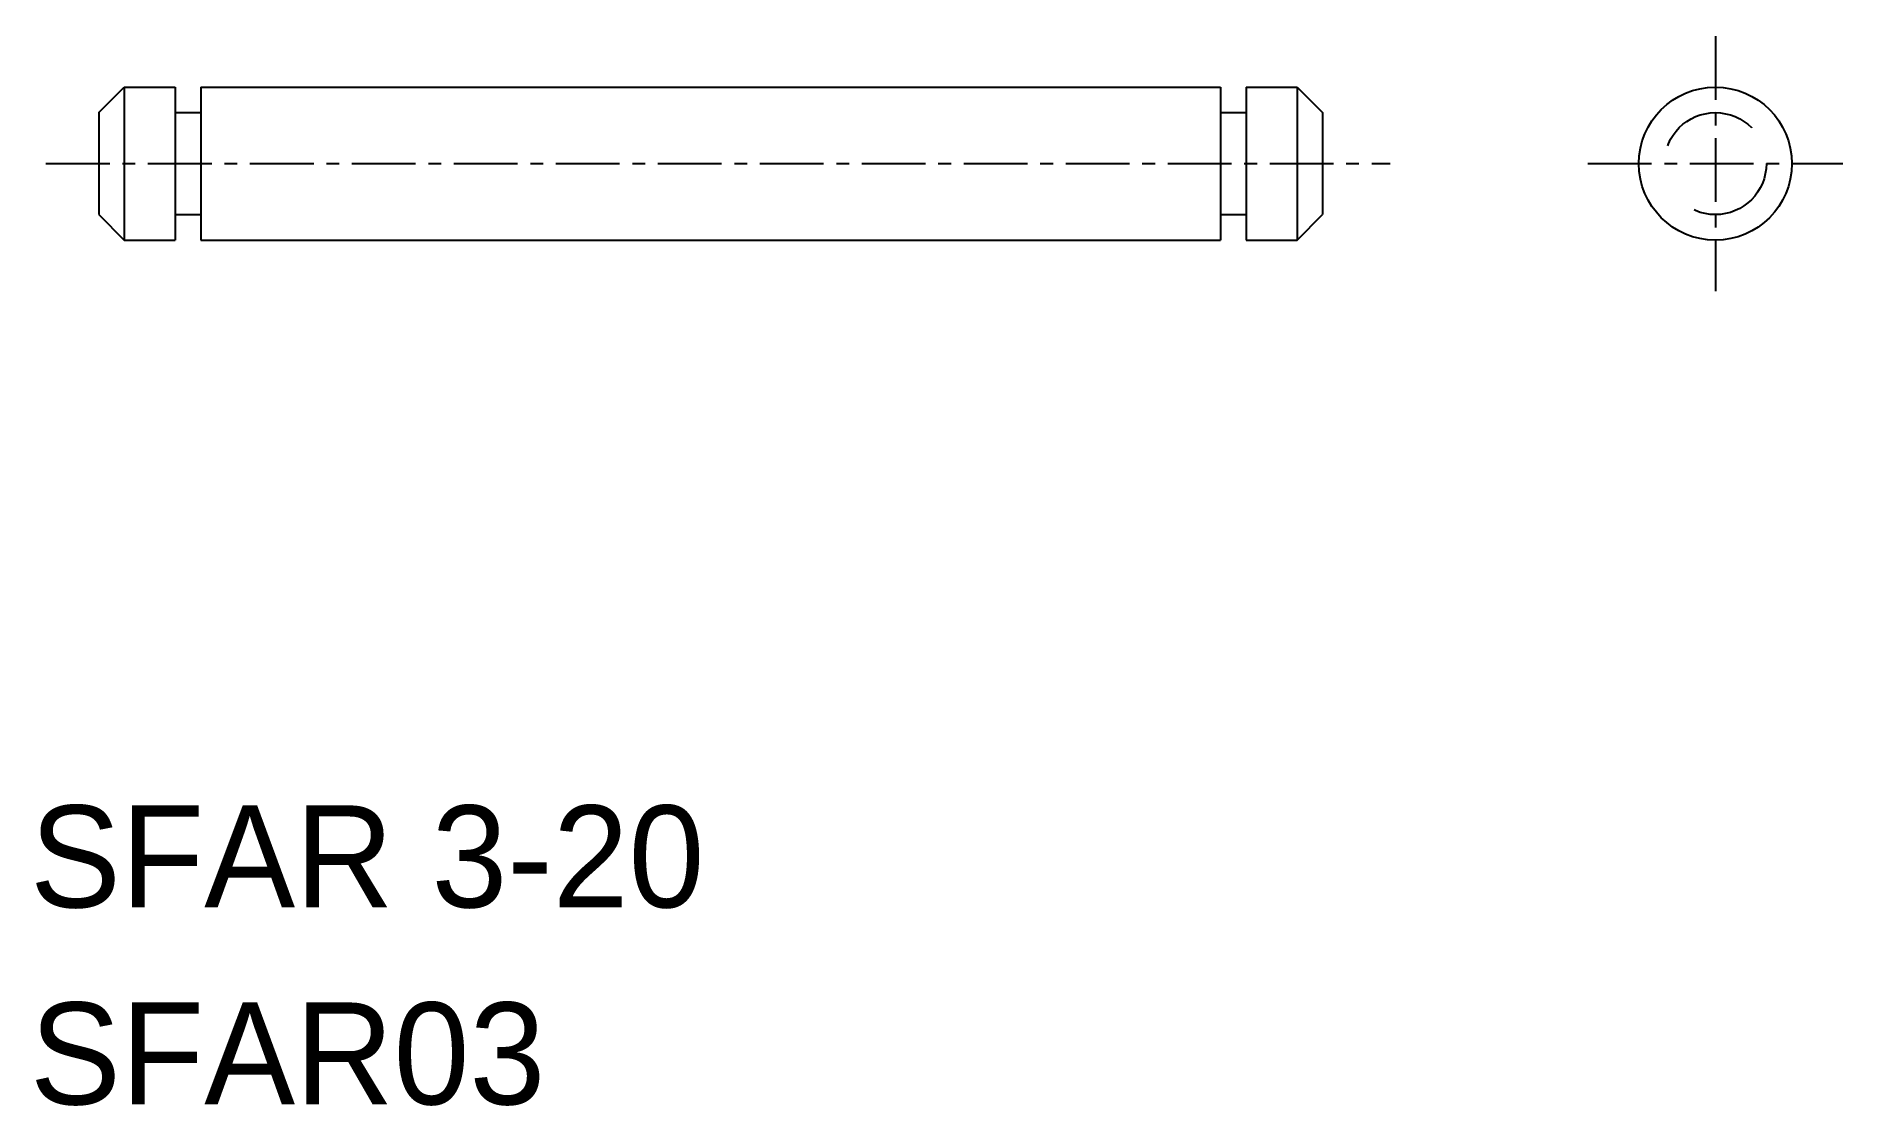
# Model space of a CAD drawing. Extents: x 283.9 to 319.3, y 74.1 to 95.1.
import ezdxf

# ---------------------------------------------------------------- set-up
doc = ezdxf.new("R2010")
doc.units = 0
doc.linetypes.add('CENTER', pattern=[2, 1.25, -0.25, 0.25, -0.25])
doc.linetypes.add('DASHED', pattern=[3.5, 2, -1.5])
doc.layers.get('0').update_dxf_attribs({"linetype": 'CONTINUOUS'})
doc.layers.add('CENTER', color=1, linetype='CENTER')

msp = doc.modelspace()

# ---------------------------------------------------------------- linework, layer by layer
at = {"color": 7, "linetype": 'CONTINUOUS'}
for p, q in [((285.122, 93.575), (285.622, 94.075)), ((285.622, 94.075), (285.622, 91.075)), ((285.622, 94.075), (286.622, 94.075)), ((286.622, 94.075), (286.622, 91.075)), ((287.122, 94.075), (307.122, 94.075)), ((287.122, 94.075), (287.122, 91.075)), ((307.122, 94.075), (307.122, 91.075)), ((307.622, 94.075), (307.622, 91.075)), ((307.622, 94.075), (308.622, 94.075)), ((308.622, 94.075), (308.622, 91.075)), ((308.622, 94.075), (309.122, 93.575)), ((285.122, 93.575), (285.122, 91.575)), ((286.622, 93.575), (287.122, 93.575)), ((307.122, 93.575), (307.622, 93.575)), ((309.122, 93.575), (309.122, 91.575)), ((285.122, 91.575), (285.622, 91.075)), ((286.622, 91.575), (287.122, 91.575)), ((307.122, 91.575), (307.622, 91.575)), ((308.622, 91.075), (309.122, 91.575)), ((285.622, 91.075), (286.622, 91.075)), ((287.122, 91.075), (307.122, 91.075)), ((307.622, 91.075), (308.622, 91.075))]:
    msp.add_line(p, q, dxfattribs=at)
for p, q in [((309.122, 93.075), (309.122, 93.075)), ((309.122, 92.575), (309.122, 92.575))]:
    msp.add_line(p, q)
msp.add_circle((316.825, 92.575), 1.5, dxfattribs=at)
at = {"color": 3, "linetype": 'DASHED'}
msp.add_circle((316.825, 92.575), 1, dxfattribs=at)
at = {"layer": 'CENTER', "color": 1, "linetype": 'CENTER'}
for p, q in [((316.825, 95.075), (316.825, 90.075)), ((284.086, 92.575), (310.447, 92.575)), ((314.325, 92.575), (319.325, 92.575))]:
    msp.add_line(p, q, dxfattribs=at)

# ---------------------------------------------------------------- texts
at = {"color": 7, "linetype": 'CONTINUOUS'}
for s, p in [('SFAR 3-20', (283.771, 77.99)), ('SFAR03', (283.771, 74.126))]:
    msp.add_text(s, height=2, dxfattribs=at).set_placement(p)

doc.saveas('drawing.dxf')
